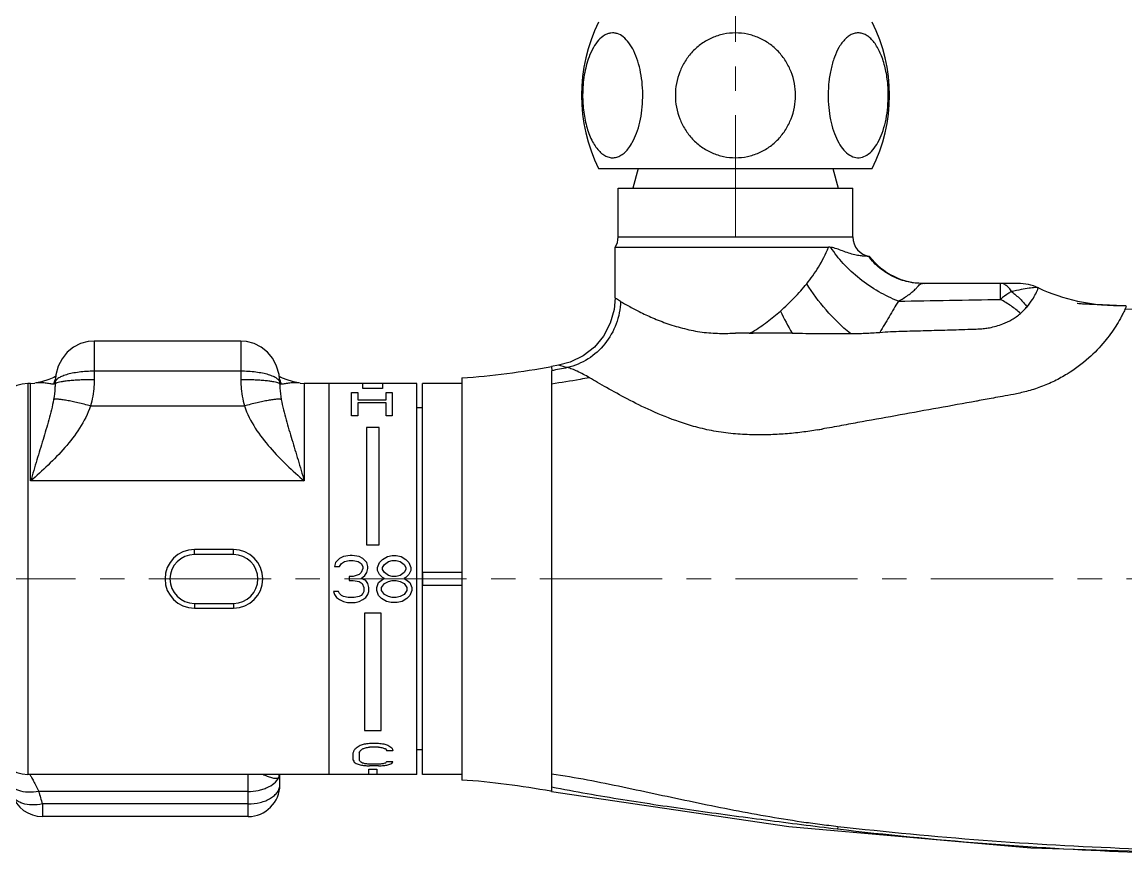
# Model space of a CAD drawing. Extents: x 0 to 1128, y 0 to 827.
# Drawn here: x 133 to 245.9, y 604.5 to 689.8 of the extents above; entities that cross this region are included whole.
import ezdxf

# ---------------------------------------------------------------- set-up
doc = ezdxf.new("R2010")
doc.units = 0
doc.header["$LTSCALE"] = 10
doc.header["$MEASUREMENT"] = 0
doc.linetypes.add('CENTER', pattern=[2, 1.25, -0.25, 0.25, -0.25])
doc.layers.add('DEF_LAYER_ASSEM_MEMBER', color=7, linetype='CONTINUOUS')
doc.layers.add('MEMBER', color=7, linetype='CONTINUOUS')

msp = doc.modelspace()

# ---------------------------------------------------------------- linework, layer by layer
at = {"layer": 'DEF_LAYER_ASSEM_MEMBER', "color": 1, "linetype": 'CENTER', "lineweight": 5}
for p, q in [((205.9494201025368, 667.7546561873116), (205.9494201025368, 698.6942828147116)), ((338.4494201025368, 632.7942828147117), (124.2123664101368, 632.7942828147117))]:
    msp.add_line(p, q, dxfattribs=at)
at = {"layer": 'DEF_LAYER_ASSEM_MEMBER', "color": 7, "linetype": 'Continuous'}
for p, q in [((195.9853184874369, 674.7942828147117), (195.4494201025368, 672.7942828147117)), ((215.9135217177368, 674.7942828147117), (216.4494201025368, 672.7942828147117)), ((155.3494084411368, 657.1390373944116), (140.3494317656368, 657.1390373944116)), ((133.8494201025369, 652.7942828147117), (133.5603861060367, 652.7942828147117)), ((133.8494201025369, 652.7942828147117), (134.2847562073371, 652.8324780955116)), ((134.2883267519369, 652.8330979080116), (134.2813584518367, 652.8318793565116)), ((136.3494201026369, 652.8510053493117), (136.3494201025369, 652.7167876738116)), ((159.3494201025369, 652.8510105049116), (159.3494201025369, 652.7167880602116)), ((161.4174762781367, 652.8318803207117), (161.4105196237369, 652.8330968370116)), ((161.4140847430367, 652.8324779637117), (161.8494201025369, 652.7942828147117)), ((173.3494201025369, 652.7942828147117), (161.8494201025369, 652.7942828147117)), ((164.3494201025369, 652.7942828147117), (164.3494201025369, 612.7942828147117)), ((173.3494201025369, 612.7942828147117), (173.3494201025369, 652.7942828147117)), ((173.9494201025368, 612.7942828147117), (173.9494201025368, 652.7942828147117)), ((177.9494201025368, 652.7942828147117), (173.9494201025368, 652.7942828147117)), ((173.9494201025368, 650.2942828147117), (173.3494201025369, 650.2942828147117)), ((154.5994201025369, 635.7942828147117), (150.5994201025369, 635.7942828147117)), ((150.5994201025369, 629.7942828147117), (154.5994201025369, 629.7942828147117)), ((173.9494201025368, 615.2942828147117), (173.3494201025369, 615.2942828147117)), ((173.3494201025369, 612.7942828147117), (133.5603861060367, 612.7942828147117)), ((159.349418398037, 612.7433618963116), (159.3544818860369, 612.7942828147117)), ((159.3494201025369, 611.7277755268116), (159.3494234412369, 612.7433618880117)), ((177.9494201025368, 612.7942828147117), (173.9494201025368, 612.7942828147117)), ((156.0994201025369, 608.4777755268116), (135.059730823637, 608.4777755268116))]:
    msp.add_line(p, q, dxfattribs=at)
at = {"layer": 'DEF_LAYER_ASSEM_MEMBER', "color": 9, "linetype": 'Continuous'}
for p, q in [((140.3494321501366, 657.1390373933116), (140.3494201025369, 653.1869376500116)), ((155.349408056737, 657.1390373933116), (155.3494201025369, 653.1869376500116)), ((155.3494201025369, 654.0504182855117), (140.3494201025369, 654.0504182855117)), ((133.5603861060367, 652.7942828147117), (133.5603861060367, 612.7942828147117)), ((133.8494201025369, 642.8224435297116), (133.8494201025369, 652.7942828147117)), ((161.8494201025369, 652.7942828147117), (161.8494201025369, 642.8218851903116)), ((139.9751664593368, 650.4998562955117), (155.723673745837, 650.4998562955117)), ((161.850051156337, 642.8218851882117), (133.8494201025369, 642.8224435297116)), ((150.5994201025369, 635.2942828147117), (150.5994201026369, 635.7942828147117)), ((154.5994201025369, 635.2942828147117), (154.5994201025369, 635.7942828147117)), ((154.5994201025369, 635.2942828147117), (150.5994201025369, 635.2942828147117)), ((150.5994201025369, 630.2942828147117), (150.5994201025369, 629.7942828147117)), ((150.5994201025369, 630.2942828147117), (154.5994201025369, 630.2942828147117)), ((154.5994201025369, 630.2942828147117), (154.5994201025369, 629.7942828147117)), ((156.0994201025369, 608.4777755268116), (156.0994201025369, 612.7942828147117)), ((156.0994201025369, 611.0453447847116), (134.674206839637, 611.0452237151117)), ((135.0597618240367, 609.7673495666116), (135.0597296502369, 608.4777755268116)), ((156.0994201025369, 609.7673495666116), (135.0597618240367, 609.7673495666116))]:
    msp.add_line(p, q, dxfattribs=at)
at = {"layer": 'DEF_LAYER_ASSEM_MEMBER', "color": 7, "linetype": 'Continuous'}
for points in [[(140.3518042276369, 657.1389766392116), (139.7353863209369, 657.0890830470116), (138.9652638812368, 656.8797514279116), (138.2450035617367, 656.5099787583116), (137.6060956199367, 655.9906998984115), (137.0757849797369, 655.3379560129116), (136.6754086897367, 654.5676832343116), (136.4257691645366, 653.6970198348116), (136.3494178997366, 652.8455095067117)], [(159.3494222954369, 652.8455472875116), (159.271412876637, 653.7060537528116), (159.0195894183366, 654.5772794674116), (158.6167912140368, 655.3474732208116), (158.083920117137, 655.9995011865116), (157.4424525156369, 656.5173784937116), (156.7199676018367, 656.8849996316117), (155.9482772725369, 657.0915163612116), (155.3470329037368, 657.1389765472117)], [(136.409721316737, 653.5180456140116), (136.2394358732367, 653.4184736829117), (135.7080010972368, 653.1957069353116), (134.9745750332368, 652.9775911059116), (134.2826297340366, 652.8320599800116)], [(161.4162050133368, 652.8320609670116), (160.7253315153371, 652.9773273314116), (159.9925995204367, 653.1950808018116), (159.4612334193366, 653.4175599265117), (159.2884208489368, 653.5184421753116)]]:
    msp.add_lwpolyline(points, dxfattribs=at)
for centre, radius, start, end in [((133.5603861060367, 649.5442828147117), 3.25, 90, 170.0303429237007), ((150.5994201025369, 632.7942828147117), 3, 90, 270), ((154.5994201025369, 632.7942828147117), 3, 270, 90), ((133.5603861060367, 616.0442828147117), 3.25, 189.9696570762993, 270), ((156.0993853749369, 611.7278102544117), 3.2500392151, 270.0006122238124, 359.9993877762006), ((135.059759353037, 611.7277632067116), 3.2499876799, 197.3894794090028, 270.0000435623881)]:
    msp.add_arc(centre, radius, start, end, dxfattribs=at)
at = {"layer": 'DEF_LAYER_ASSEM_MEMBER', "color": 9, "linetype": 'Continuous'}
for centre, radius, start, end in [((139.0824645420366, 652.0424441355117), 2.9598202004, 165.7862009275016, 166.4128904139983), ((139.0795757967367, 652.0431811992116), 2.9568389112, 164.511482207302, 165.7863015808035), ((139.075342777337, 652.0443514939117), 2.9524470965, 163.3975970635039, 164.5114314890988), ((139.0594498308369, 652.0493022226116), 2.93580216, 156.9139638112015, 163.4015640695976), ((136.5341064861368, 652.6075298209116), 0.2274799624, 127.8624788540919, 128.4530393182913), ((156.6395684499366, 652.0493614650117), 2.9356159611, 16.63366556979774, 23.11041177360354), ((156.6235773075368, 652.0443709522116), 2.9523664953, 15.48877712560115, 16.63762833810054), ((156.619280522737, 652.0431825544116), 2.956824594, 14.21376404389732, 15.48873418040042), ((156.6163915636366, 652.0424454315116), 2.959806105, 13.58716004729844, 14.213864726101), ((150.5994201025369, 632.7942828147117), 2.4999999756, 90, 270), ((154.5994201025369, 632.7942828147117), 2.4999999756, 270, 90), ((161.334383422537, 612.3313704906117), 2.1101355739, 167.1722537961014, 176.020874640699), ((196.5206247049368, 629.0081719542117), 64.4022275408, 196.195645355804, 197.3831530854009)]:
    msp.add_arc(centre, radius, start, end, dxfattribs=at)
for points, start_tangent, end_tangent in [([(140.3494201025369, 654.0504182855117), (139.562418464237, 654.0265998197116), (138.8072140615368, 653.9553658275116), (138.1134512319368, 653.8447391286116), (137.5082258107368, 653.6949834474116), (137.0140445554366, 653.5129758888116), (136.6485790162369, 653.3065211810116), (136.5182978973367, 653.1954150416117), (136.4245656299368, 653.0822714927116), (136.3682099174371, 652.9688481752116), (136.3494211394368, 652.8501508079116)], (-0.9999998330439318, -0.0005778512858269978), (5.502880609187684e-05, -0.9999999984859153)), ([(159.3494181087367, 652.8510615361116), (159.330370263337, 652.9696335279116), (159.273789662037, 653.0829951931116), (159.1798703597369, 653.1960920017116), (159.0494421660369, 653.3071240758117), (158.683801207837, 653.5134233843116), (158.189596757637, 653.6952908391116), (157.584488137637, 653.8449206680116), (156.8909555375367, 653.9554452840116), (156.1360645326367, 654.0266193599116), (155.3494201025369, 654.0504182855117)], (-0.002183476564807867, 0.9999976162122044), (-0.9999998325612456, 0.0005786859951623959)), ([(136.2054763936367, 652.7377758645116), (136.0254845902368, 652.7370723317116), (135.811306037137, 652.7645295631116), (135.5768197168368, 652.8026799503116), (135.3298891235368, 652.8394640553116), (134.8158358569367, 652.8767468806116), (134.289008204737, 652.8332077634116)], (-0.9896288145865072, -0.143648213842375), (-0.9851777116508286, -0.1715368079055828)), ([(136.2861202529371, 652.7524229623116), (136.2687170902368, 652.7485689940116), (136.2054763936367, 652.7377758645116)], (-0.9725774435494344, -0.2325792688500996), (-0.9895914513356447, -0.1439053836498562)), ([(136.3494201025369, 652.7167875047116), (136.339391555437, 652.3257952249116), (136.2054763936367, 651.1639940808117)], (3.742115873112319e-08, -0.9999999999999993), (-0.1724094065935104, -0.9850253786162435)), ([(136.333782918337, 652.7686523839117), (136.3246905398369, 652.7643157422116), (136.2861202529371, 652.7524229623116)], (-0.877045142235877, -0.4804079708752242), (-0.9725774435727917, -0.232579268752426)), ([(136.361751865637, 652.7536068008117), (136.3563618062367, 652.7444080189116), (136.3494201025369, 652.7167880602116)], (-0.5564187447881989, -0.8309020281888385), (0, -1)), ([(136.392642842337, 652.7856735010116), (136.3831698761369, 652.7776791201117), (136.361751865637, 652.7536068008117)], (-0.7830978456161739, -0.6218985159905973), (-0.5564187444866849, -0.8309020283907491)), ([(136.4497084695367, 652.8214061861116), (136.4338754677369, 652.8128826296116), (136.3944864911368, 652.7871221099116)], (-0.8889348074955408, -0.4580337411401763), (-0.7894663343194408, -0.6137938635863225)), ([(140.3494201025369, 653.1869376500116), (139.028233316737, 653.1605515003116), (138.4145740388367, 653.1282724555116), (137.8554609230368, 653.0843658074116), (137.366858396837, 653.0300699326116), (136.9625475062367, 652.9669185448116), (136.6539162035369, 652.8967110198116), (136.4497084695367, 652.8214061861116)], (-1, 1.42429064785437e-09), (-0.8889348076991005, -0.4580337407451152)), ([(140.3494201025369, 653.1869376500116), (140.3251672065367, 652.5072980602116), (139.9751664593368, 650.4998562955117)], (-5.625879807021844e-08, -0.9999999999999986), (-0.2684107922233106, -0.9633045451040159)), ([(159.2491316245369, 652.8214059910116), (159.0449238337369, 652.8967107396116), (158.7362924982367, 652.9669182546116), (158.3319815983368, 653.0300696844116), (157.8433790844369, 653.0843656317116), (157.284266000137, 653.1282723605117), (156.6706067687369, 653.1605514744116), (155.3494201025369, 653.1869376500116)], (-0.888935211718636, 0.4580329566382142), (-0.999999999999999, -4.656921887634476e-08)), ([(155.3494201025369, 653.1869376500116), (155.3736717017368, 652.5072984748116), (155.723673745837, 650.4998562955117)], (8.618081997682264e-06, -0.9999999999628645), (0.268414667684177, -0.9633034652548453)), ([(159.3049216832369, 652.7866789152116), (159.2930571401371, 652.7954055862116), (159.2491316245369, 652.8214059910116)], (-0.7875448803697418, 0.6162573012982558), (-0.8889352116153586, 0.4580329568386515)), ([(159.3370885122367, 652.7536064349116), (159.3309112393367, 652.7618955332116), (159.3049216832369, 652.7866789152116)], (-0.5564170677702919, 0.8309031512119271), (-0.7875448803688453, 0.6162573012994015)), ([(159.3494201025369, 652.7167880602116), (159.3486476825369, 652.7259943752116), (159.3370885122367, 652.7536064349116)], (0, 1), (-0.5564170679202202, 0.830903151111527)), ([(159.349420102737, 652.7167886888116), (159.3594473678368, 652.3257982592116), (159.4933638115367, 651.1639940808117)], (4.796055811508169e-06, -0.999999999988499), (0.1724053622616268, -0.9850260864887981)), ([(159.4933638115367, 652.7377758645116), (159.414528678737, 652.7519939728116), (159.365057698737, 652.7686521853117)], (-0.989591504205894, 0.1439050200775357), (-0.8770519507306377, 0.4803955409031014)), ([(161.4098381974368, 652.8332066924116), (160.8830089873368, 652.8767469244116), (160.3689540816367, 652.8394644134116), (160.1220225570369, 652.8026804238116), (159.8875355151367, 652.7645296981116), (159.6733562908366, 652.7370721978116), (159.4933638115367, 652.7377758645116)], (-0.9851773345713649, 0.1715389735507976), (-0.9896301619482751, 0.1436389312207207)), ([(136.2054763936367, 651.1639940808117), (135.983341576537, 650.1115226357116), (135.716065855137, 649.0868526726116), (135.119400533637, 647.0519864319116), (134.4894196878367, 644.9742653399117), (133.8494201025369, 642.8224435297116)], (-0.1723694391948132, -0.9850323732911858), (-0.2804606425622173, -0.9598655259845454)), ([(139.9751664593368, 650.4998562955117), (138.8624901207368, 648.2249401235116), (137.3515495250367, 646.2326630807116), (135.642040140237, 644.4556725534117), (133.8494201025369, 642.8224435297116)], (-0.3169500992651687, -0.948442214674041), (-0.7522890433342746, -0.6588332074806204)), ([(139.975166459637, 650.4998573450116), (138.689585070837, 650.8262012260117), (138.0933832577371, 650.9571207689116), (137.551293657637, 651.0613426933116), (137.0791038974367, 651.1358143887117), (136.690426982937, 651.1784087789116), (136.3963346305368, 651.1878809247116), (136.2875606240368, 651.1800702991117), (136.2054773327368, 651.1639937983116)], (-0.9642589747283556, 0.2649615626007297), (-0.9591978861083276, -0.2827355925335823)), ([(159.493361974437, 651.1639935281116), (159.411278825537, 651.1800697981116), (159.3025050065366, 651.1878802483117), (159.0084131250369, 651.1784079193116), (158.6197367176369, 651.1358135525116), (158.1475473768369, 651.0613420526116), (157.6054579925367, 650.9571204521117), (157.0092561163369, 650.8262013183116), (155.7236737451367, 650.4998583833117)], (-0.9591987374238942, 0.2827327043771334), (-0.9642592365325315, -0.2649606098304042)), ([(155.723673745837, 650.4998562955117), (156.8364551256368, 648.2247477428116), (158.3475741523366, 646.2323335926117), (160.0572673852371, 644.4552277268116), (161.850051156337, 642.8218851882117)], (0.3169929314526422, -0.9484278999528961), (0.7522949336248227, -0.6588264815886075)), ([(159.4933638115367, 651.1639940808117), (159.7154939073366, 650.1115273661117), (159.9827673328368, 649.0868562162117), (160.5794319418369, 647.0519875790117), (161.2094146144368, 644.9742643303116), (161.8494201025369, 642.8224435297116)], (0.1723829455321607, -0.9850300097406456), (0.2804575648772448, -0.959866425240057)), ([(134.674171217237, 611.0453447847116), (133.5871900782367, 610.9636702435116), (132.6325037273368, 611.1301928318117), (132.241934514037, 611.3013520201116), (131.9258324489369, 611.5246379384116), (131.6938982047368, 611.7932865759116), (131.5532145670368, 612.0993470949116)], (-0.9833576545165874, -0.1816802776958355), (-0.2789726189761388, 0.9602990564723023)), ([(133.7689286940367, 612.7983813215117), (133.9391092047367, 612.5035417672117), (134.1511197309369, 612.1036962546117), (134.6742266313368, 611.0452237138117)], (0.525837258305351, -0.8505851972482895), (0.4321104454637058, -0.9018206933316388)), ([(156.0994201025369, 611.0453447847116), (157.1357739563368, 611.1476881614117), (157.619728301237, 611.2730764768116), (158.0638359511368, 611.4439896180116), (159.2293394425369, 612.4777983558116)], (1, 0), (0.4205998246912289, 0.9072462661646549)), ([(157.5928002282367, 612.7996639231117), (158.038841658637, 612.6171619795116), (158.4904806560367, 612.4594978777117), (158.708449545737, 612.4101311849116), (158.9114789922369, 612.3919158232117), (159.2293394425369, 612.4777983558116)], (0.927815481235523, -0.3730394520418647), (0.7980342747132315, 0.6026120612657258)), ([(159.2293394425369, 612.4777983558116), (159.3186911149369, 612.5949302437117), (159.349420099637, 612.7397191112117)], (0.74991027022787, 0.6615395578548292), (0.0001042872553744973, 0.9999999945620843)), ([(156.0994201025369, 609.7673495666116), (157.3428155078368, 609.9164968003116), (157.9045841458369, 610.0975639463117), (158.3970547950366, 610.3412665789117), (158.8013135356368, 610.6382768293116), (159.1017926069367, 610.9772138775116), (159.286893764237, 611.3450694049117), (159.3494201025369, 611.7277755268116)], (1, 0), (0, 1)), ([(135.0597618239367, 609.7673495670116), (133.986597252137, 609.6706723535117), (133.0415643568367, 609.8196052761116), (132.653304539137, 609.9817504419117), (132.3373934494371, 610.1964563291117), (132.1033658069368, 610.4572918896116), (131.958310589037, 610.7564535067116)], (-0.9807423917585122, -0.1953058140655142), (-0.2989607867773433, 0.9542653970303399))]:
    msp.add_spline(points, degree=3, dxfattribs=dict(at, start_tangent=start_tangent, end_tangent=end_tangent))
at = {"layer": 'MEMBER', "color": 7, "linetype": 'Continuous'}
for p, q in [((191.9500491540371, 674.7942828147117), (219.9487910511366, 674.7942828147117)), ((193.9494201025368, 667.7942828147117), (193.9494201025368, 672.7942828147117)), ((193.9494201025368, 672.7942828147117), (217.9494201025368, 672.7942828147117)), ((217.9494201025368, 667.7942828147117), (217.9494201025368, 672.7942828147117)), ((193.6494201025366, 661.5583789719117), (193.6494201025366, 666.7407174395116)), ((193.6494201025366, 666.7407174395116), (215.463982942937, 666.7407169911116)), ((219.672879145437, 665.8134938055116), (219.5581516277366, 665.8135050678117)), ((234.8409435665367, 663.0442849749116), (225.0881847152368, 663.0442859903117)), ((236.954566135737, 662.5757078946116), (236.926426038237, 662.5885956331116)), ((240.9233135318368, 660.9757589418116), (240.899728496337, 660.9778702587116)), ((241.077416470037, 660.9631893912116), (240.9233135318368, 660.9757589418116)), ((243.2330570909367, 660.8467938479116), (242.9387853925368, 660.8582382241117)), ((243.510933837937, 660.8366732594117), (243.2330570909367, 660.8467938479116)), ((244.9196104874368, 660.7890175595116), (243.510933837937, 660.8366732594117)), ((245.6563592661369, 660.7618492961116), (244.9196104874368, 660.7890175595116)), ((245.6932892238369, 660.7605134251116), (245.6563592661369, 660.7618492961116)), ((245.714682433837, 660.7598991207117), (245.6932892238369, 660.7605134251116)), ((245.7364099894367, 660.7594347802116), (245.714682433837, 660.7598991207117)), ((245.758168734737, 660.7591496578116), (245.7364099894367, 660.7594347802116)), ((245.873056780737, 660.7617169491116), (245.865908429837, 660.7612759742116)), ((245.8902045364371, 660.7755107070116), (245.8670800040368, 660.7748057680117)), ((245.8901754952367, 660.7630532949116), (245.873056780737, 660.7617169491116)), ((187.862275496137, 654.6642768146116), (187.1499601835367, 654.5383377072117)), ((177.9494201025368, 653.3839631617117), (177.9494201025368, 612.2046025017116)), ((187.1501870509369, 611.0501876107116), (187.0813170494371, 611.0624059113117)), ((187.1499601835367, 611.0502279223117), (211.425674347237, 607.4615598008116)), ((211.425674347237, 607.4615598008116), (236.150219104637, 605.2739801828117)), ((236.150219104637, 605.2739801828117), (260.8833932389371, 604.5442879631116))]:
    msp.add_line(p, q, dxfattribs=at)
at = {"layer": 'MEMBER', "color": 9, "linetype": 'Continuous'}
for p, q in [((193.9494201025368, 667.7942828147117), (217.9494201025368, 667.7942828147117)), ((236.9269339538369, 662.5881109932117), (236.9264529875368, 662.5885821067117)), ((207.3596986096368, 657.9399569094116), (205.9494059646368, 657.9367516456116)), ((207.7444431266367, 657.9418976956116), (207.7008247879367, 658.1003366551116)), ((187.1499699519368, 654.1047884720116), (187.1499521911369, 612.8416661717116)), ((187.1499601834371, 654.5383377072117), (187.149972626637, 654.1047717883116)), ((230.6714052815369, 651.0055025062117), (230.5973032130369, 650.9920428069116)), ((214.923800506037, 648.1536471446117), (214.8234459705368, 648.1360316905117)), ((215.0601471063369, 648.1777510144117), (214.923800506037, 648.1536471446117)), ((187.149940944737, 612.8414550744117), (187.1499643894367, 611.4838296918116)), ((187.1499699372366, 611.4837853427116), (187.1499601835367, 611.0502279223117)), ((216.4362660478369, 607.4682089166116), (216.4010676436369, 607.1755541147116))]:
    msp.add_line(p, q, dxfattribs=at)
at = {"layer": 'MEMBER', "color": 40, "linetype": 'Continuous'}
for p, q in [((167.8494201025369, 652.2814580846116), (167.8494201025369, 652.7942828147117)), ((169.8494201025369, 652.7942828147117), (169.8494201025369, 652.2814581082116)), ((166.6827535352368, 649.4975759032117), (166.6827535352368, 651.8730667932116)), ((166.6827535352368, 651.8730668431116), (167.3077535352368, 651.8730668431116)), ((167.3077535352368, 651.8730668431116), (167.3077535352368, 651.1152850118116)), ((169.8494201025369, 652.2814580846116), (167.8494201025369, 652.2814580846116)), ((170.2244201025369, 651.1152849942116), (170.2244201025369, 651.8730668299116)), ((170.2244201025369, 651.8730668431116), (170.8494201025369, 651.8730668431116)), ((170.8494201025369, 651.8730668431116), (170.8494201025369, 649.4975759946117)), ((167.3077535352368, 651.1152849942116), (170.2244201025369, 651.1152849942116)), ((167.3077535352368, 650.8223656402116), (167.3077535352368, 649.4975758678116)), ((170.2244201025369, 650.8223656402116), (167.3077535352368, 650.8223656402116)), ((170.2244201025369, 649.4975759032117), (170.2244201025369, 650.8223656681116)), ((167.3077535352368, 649.4975759032117), (166.6827535352368, 649.4975759032117)), ((170.8494201025369, 649.4975759032117), (170.2244201025369, 649.4975759032117)), ((168.1994201025368, 648.2942828147117), (168.1994201025368, 636.2942823583116)), ((169.499420102537, 648.2942828147117), (168.1994201025368, 648.2942828147117)), ((169.499420102537, 636.2942828147117), (169.499420102537, 648.2942831077116)), ((168.1994201025368, 636.2942828147117), (169.499420102537, 636.2942828147117)), ((165.4494201025368, 634.8878998725116), (165.0494201085367, 634.4793892829116)), ((165.8494200787368, 635.0921551673116), (165.4494201025368, 634.8878998725116)), ((165.6494201264368, 634.3772616355117), (165.949420126437, 634.5815169303116)), ((166.5494200549369, 635.1942828147116), (165.8494200787368, 635.0921551673116)), ((165.949420126437, 634.5815169303116), (166.4494201502371, 634.6836445777117)), ((166.4494201502371, 634.6836445777117), (166.8494200549367, 634.6836445777117)), ((166.7494201502368, 635.1942828147116), (166.5494200549369, 635.1942828147116)), ((167.4494201979369, 635.0921551673116), (166.7494201502368, 635.1942828147116)), ((166.8494200549367, 634.6836445777117), (167.3494200072369, 634.5815169303116)), ((167.3494200072369, 634.5815169303116), (167.649420007237, 634.3772616355117)), ((167.8494201025369, 634.8878998725116), (167.4494201979369, 635.0921551673116)), ((168.2494200072369, 634.4793892829116), (167.8494201025369, 634.8878998725116)), ((169.5494201979368, 634.4793892829116), (169.8494199118368, 634.7857722251116)), ((169.8494199118368, 634.7857722251116), (170.3494202933371, 635.0921551673116)), ((170.0494202933369, 634.2751339881116), (170.4494199118367, 634.5815169303116)), ((170.3494202933371, 635.0921551673116), (170.8494201025369, 635.1942828147116)), ((170.4494199118367, 634.5815169303116), (170.8494201025369, 634.6836445777117)), ((170.8494201025369, 635.1942828147116), (171.2494202933367, 635.1942828147116)), ((170.8494201025369, 634.6836445777117), (171.2494202933367, 634.6836445777117)), ((171.2494202933367, 635.1942828147116), (171.749420102537, 635.0921551673116)), ((171.2494202933367, 634.6836445777117), (171.649419911837, 634.5815169303116)), ((171.649419911837, 634.5815169303116), (172.0494201025367, 634.2751339881116)), ((171.749420102537, 635.0921551673116), (172.2494199118369, 634.7857722251116)), ((172.2494199118369, 634.7857722251116), (172.549419911837, 634.4793892829116)), ((165.0494201085367, 634.4793892829116), (164.9494201055368, 634.0708786933117)), ((164.9494201055368, 634.0708786933117), (165.4494201025368, 634.0708786933117)), ((165.4494201025368, 634.0708786933117), (165.6494201264368, 634.3772616355117)), ((167.649420007237, 633.4581125228117), (167.4494201979369, 633.2538572280116)), ((167.649420007237, 634.3772616355117), (167.8494201025369, 634.0708786933117)), ((167.8494201025369, 633.8666231124116), (167.649420007237, 633.4581125228117)), ((167.8494201025369, 634.0708786933117), (167.8494201025369, 633.8666231131116)), ((168.0494201979368, 633.1517295806117), (168.2494200072369, 633.4581125228117)), ((168.349420197937, 634.0708786933117), (168.2494200072369, 634.4793892829116)), ((168.2494200072369, 633.4581125228117), (168.349420197937, 633.8666231124116)), ((168.349420197937, 633.8666231124116), (168.349420197937, 634.0708786926116)), ((169.3494201025369, 633.9687507598117), (169.5494201979368, 634.4793892829116)), ((169.3494201025369, 633.6623678176117), (169.3494201025369, 633.9687507602116)), ((169.5494201979368, 633.2538572280116), (169.3494201025369, 633.6623678176117)), ((169.8494199118368, 633.9687507598117), (170.0494202933369, 634.2751339881116)), ((169.8494199118368, 633.7644954650116), (169.8494199118368, 633.9687507553116)), ((170.0494202933369, 633.4581125228117), (169.8494199118368, 633.7644954650116)), ((170.4494199118367, 633.1517295806117), (170.0494202933369, 633.4581125228117)), ((172.0494201025367, 633.4581125228117), (171.649419911837, 633.1517295806117)), ((172.0494201025367, 634.2751339881116), (172.2494199118369, 633.9687507598117)), ((172.2494199118369, 633.7644954650116), (172.0494201025367, 633.4581125228117)), ((172.2494199118369, 633.9687507598117), (172.2494199118369, 633.7644954695116)), ((172.549419911837, 634.4793892829116), (172.7494202933367, 633.9687507598117)), ((172.7494202933367, 633.6623678176117), (172.549419911837, 633.2538572280116)), ((172.7494202933367, 633.9687507598117), (172.7494202933367, 633.6623678173116)), ((173.9494201025368, 633.4442828147116), (173.9494201025368, 632.1442827946116)), ((177.9494201025368, 633.4442828147116), (173.9494201025368, 633.4442828147116)), ((166.4494201502371, 633.0496019332116), (166.4494201502371, 632.6410913418116)), ((166.8494200549367, 633.0496019332116), (166.4494201502371, 633.0496019332116)), ((166.4494201502371, 632.6410913436116), (166.8494200549367, 632.6410913436116)), ((167.4494201979369, 633.2538572280116), (166.8494200549367, 633.0496019332116)), ((166.8494200549367, 632.6410913436116), (167.4494201979369, 632.5389636962117)), ((167.4494201979369, 632.5389636962117), (167.7494201979366, 632.3347084014116)), ((167.649420007237, 632.8453466384116), (168.0494201979368, 633.1517295806117)), ((168.1494201025366, 632.6410913436116), (167.649420007237, 632.8453466384116)), ((167.7494201979366, 632.3347084014116), (167.9494200072368, 631.9261976688116)), ((168.349420197937, 632.3347084014116), (168.1494201025366, 632.6410913436116)), ((168.4494201025368, 631.9261976688116), (168.349420197937, 632.3347084014116)), ((169.2494201979366, 631.9261976688116), (169.4494200072368, 632.4368360488116)), ((169.4494200072368, 632.4368360488116), (169.8494199118368, 632.7432189910116)), ((169.8494199118368, 632.9474742858116), (169.5494201979368, 633.2538572280116)), ((169.7494202933367, 631.9261976688116), (170.0494202933369, 632.3347084014116)), ((170.0494202933369, 632.8453466384116), (169.8494199118368, 632.9474742858116)), ((169.8494199118368, 632.7432189910116), (170.0494202933369, 632.8453466384116)), ((170.0494202933369, 632.3347084014116), (170.4494199118367, 632.5389636962117)), ((170.8494201025369, 633.0496019332116), (170.4494199118367, 633.1517295806117)), ((170.4494199118367, 632.5389636962117), (170.8494201025369, 632.6410913436116)), ((171.2494202933367, 633.0496019332116), (170.8494201025369, 633.0496019332116)), ((170.8494201025369, 632.6410913436116), (171.2494202933367, 632.6410913436116)), ((171.649419911837, 633.1517295806117), (171.2494202933367, 633.0496019332116)), ((171.2494202933367, 632.6410913436116), (171.649419911837, 632.5389636962117)), ((171.649419911837, 632.5389636962117), (172.0494201025367, 632.3347084014116)), ((172.2494199118369, 632.9474742858116), (172.0494201025367, 632.8453466384116)), ((172.0494201025367, 632.8453466384116), (172.2494199118369, 632.7432189910116)), ((172.0494201025367, 632.3347084014116), (172.3494201025369, 631.9261976688116)), ((172.549419911837, 633.2538572280116), (172.2494199118369, 632.9474742858116)), ((172.2494199118369, 632.7432189910116), (172.6494201025366, 632.4368360488116)), ((172.6494201025366, 632.4368360488116), (172.8494199118368, 631.9261976688116)), ((164.8494201025369, 631.5176870792117), (164.9494201055368, 631.2113040655116)), ((165.3494200906366, 631.5176870792117), (164.8494201025369, 631.5176870792117)), ((164.9494201055368, 631.2113040655116), (165.1494201025366, 630.9049211233116)), ((165.4494201025368, 631.3134317844116), (165.3494200906366, 631.5176870792117)), ((165.6494201264368, 631.1091764181116), (165.4494201025368, 631.3134317844116)), ((167.8494201025369, 631.3134317844116), (167.649420007237, 631.1091764181116)), ((167.9494200072368, 631.5176870792117), (167.8494201025369, 631.3134317844116)), ((167.9494200072368, 631.9261976688116), (167.9494200072368, 631.5176870823117)), ((168.1494201025366, 630.9049211233116), (168.349420197937, 631.2113040655116)), ((168.349420197937, 631.2113040655116), (168.4494201025368, 631.5176870792117)), ((168.4494201025368, 631.5176870792117), (168.4494201025368, 631.9261976656117)), ((169.2494201979366, 631.6198147266117), (169.2494201979366, 631.9261976690117)), ((169.4494200072368, 631.1091764181116), (169.2494201979366, 631.6198147266117)), ((169.7494202933367, 631.6198147266117), (169.7494202933367, 631.9261976690117)), ((170.0494202933369, 631.2113040655116), (169.7494202933367, 631.6198147266117)), ((170.4494199118367, 631.0070487707117), (170.0494202933369, 631.2113040655116)), ((172.0494201025367, 631.2113040655116), (171.649419911837, 631.0070487707117)), ((172.3494201025369, 631.6198147266117), (172.0494201025367, 631.2113040655116)), ((172.3494201025369, 631.9261976688116), (172.3494201025369, 631.6198147264116)), ((172.8494199118368, 631.6198147266117), (172.6494201025366, 631.1091764181116)), ((172.8494199118368, 631.9261976688116), (172.8494199118368, 631.6198147264116)), ((173.9494201025368, 632.1442828147116), (177.9494201025368, 632.1442828147116)), ((165.1494201025366, 630.9049211233116), (165.4494201025368, 630.7006657927117)), ((165.4494201025368, 630.7006657927117), (165.8494200787368, 630.4964104711116)), ((165.8494200787368, 631.0070487707117), (165.6494201264368, 631.1091764181116)), ((166.3494201025369, 630.9049211233116), (165.8494200787368, 631.0070487707117)), ((165.8494200787368, 630.4964104711116), (166.2494200549368, 630.3942828147116)), ((166.2494200549368, 630.3942828147116), (167.049420150237, 630.3942828147116)), ((166.9494201025368, 630.9049211233116), (166.3494201025369, 630.9049211233116)), ((167.4494201979369, 631.0070487707117), (166.9494201025368, 630.9049211233116)), ((167.049420150237, 630.3942828147116), (167.4494201979369, 630.4964104711116)), ((167.649420007237, 631.1091764181116), (167.4494201979369, 631.0070487707117)), ((167.4494201979369, 630.4964104711116), (167.8494201025369, 630.7006657927117)), ((167.8494201025369, 630.7006657927117), (168.1494201025366, 630.9049211233116)), ((169.7494202933367, 630.8027934401116), (169.4494200072368, 631.1091764181116)), ((170.249420102537, 630.4964104711116), (169.7494202933367, 630.8027934401116)), ((170.7494199118369, 630.3942828147116), (170.249420102537, 630.4964104711116)), ((170.8494201025369, 630.9049211233116), (170.4494199118367, 631.0070487707117)), ((171.3494199118368, 630.3942828147116), (170.7494199118369, 630.3942828147116)), ((171.2494202933367, 630.9049211233116), (170.8494201025369, 630.9049211233116)), ((171.649419911837, 631.0070487707117), (171.2494202933367, 630.9049211233116)), ((171.8494202933371, 630.4964104711116), (171.3494199118368, 630.3942828147116)), ((172.3494201025369, 630.8027934401116), (171.8494202933371, 630.4964104711116)), ((172.6494201025366, 631.1091764181116), (172.3494201025369, 630.8027934401116)), ((167.999420102537, 629.2942828147117), (167.999420102537, 617.2942825218116)), ((169.6994201025368, 629.2942828147117), (167.999420102537, 629.2942828147117)), ((169.6994201025368, 617.2942828147117), (169.6994201025368, 629.2942832711116)), ((167.999420102537, 617.2942828147117), (169.6994201025368, 617.2942828147117)), ((168.5160868189369, 615.9706157056116), (169.4535866699366, 615.9706157056116)), ((169.4535866699366, 615.5770027226116), (168.5160868189369, 615.5770027226116)), ((166.8494201025369, 614.2607243243116), (166.8494201025369, 614.9910371262116)), ((167.4744201025369, 614.9910371352116), (167.4744201025369, 614.2607243317117)), ((170.9119201025369, 615.2153509871116), (170.2869201025369, 615.2153509871116)), ((168.4494201025368, 612.7942828147117), (168.4494201025368, 613.3071075213117)), ((168.4494201025368, 613.3071075448116), (169.249420102537, 613.3071075448116)), ((168.5160868189369, 613.8640174296116), (169.4535866699366, 613.8640174296116)), ((169.4535866699366, 613.6583016536116), (168.5160868189369, 613.6583016536116)), ((169.249420102537, 613.3071075448116), (169.249420102537, 612.7942828147117)), ((170.2869201025369, 614.0937676420116), (170.9119201025369, 614.0937676420116))]:
    msp.add_line(p, q, dxfattribs=at)
at = {"layer": 'MEMBER', "color": 7, "linetype": 'Continuous'}
for points in [[(193.6494233993367, 661.5584046529116), (193.5481403015369, 660.3719480302116), (193.1494821286369, 658.9605599933117), (192.4622067451369, 657.6583109020116), (191.5163563439369, 656.5272882020116), (190.3560530730369, 655.6203550387116), (189.0370149488367, 654.9781775443116), (187.8621056423367, 654.6642444501116)], [(242.9387853925368, 660.8582382241117), (242.6278176592368, 660.8713943561116), (242.4691700892367, 660.8786143750116), (242.3110672577368, 660.8862004380117), (242.1554997491371, 660.8940824453116), (242.0044405102367, 660.9021672701116), (241.8589536860368, 660.9103876231117), (241.7186321136369, 660.9187487054116), (241.5829260386367, 660.9272658190116), (241.4512778533367, 660.9359584261116), (241.3231346486368, 660.9448503933116), (241.1978613610368, 660.9539787584116), (241.077416470037, 660.9631893912116)], [(245.7801755337368, 660.7590631361116), (245.769130835437, 660.7590800423117), (245.758168734737, 660.7591496578116)], [(245.865908429837, 660.7612759742116), (245.8580098759367, 660.7608486896116), (245.8495717144369, 660.7604542128116), (245.8407088206368, 660.7601024164117), (245.8314793305367, 660.7597984656117), (245.8219011443366, 660.7595448836116), (245.8119850215367, 660.7593434528117), (245.8017323317367, 660.7591954138117), (245.7911344350368, 660.7591016925116), (245.7801755337368, 660.7590631361116)]]:
    msp.add_lwpolyline(points, dxfattribs=at)
for centre, radius, start, end in [((207.1458486740366, 682.2942828147117), 16.9464285714, 153.7319553872032, 206.2680446127967), ((204.752991531137, 682.2942828147117), 16.9464285714, 333.7319553872032, 26.26804461279675), ((191.9494201025368, 667.7942828147117), 2, 328.211669383094, 0), ((219.9494201025368, 667.7942828147117), 2, 180, 262.0522213624066), ((215.464469268637, 664.6265780115116), 2.1141391618, 83.23089380909362, 90.01340555589799), ((225.2494169363367, 670.0444900483117), 6.9999359207, 217.1880928327991, 270.0081469532083), ((234.8409422162367, 658.0442852447117), 5, 65.34839780508813, 90), ((245.2879040355369, 680.8247385104116), 20.0616958149, 245.4564032935943, 257.5138501912995), ((245.2703786325369, 680.7859047094116), 20.0199933409, 257.5387915787034, 271.7079693068958)]:
    msp.add_arc(centre, radius, start, end, dxfattribs=at)
at = {"layer": 'MEMBER', "color": 9, "linetype": 'Continuous'}
for centre, radius, start, end in [((187.682785551337, 2909.950485473712), 2248.9956286044, 270.8898932369059, 271.1565263590888), ((260.9492243746367, 266.5620402973116), 394.0877746848, 84.26915302971109, 92.2050691610951), ((244.3114472967368, 676.6788152869116), 37.5667674662, 205.9960519288033, 209.9161526413939), ((206.9939333484367, 759.5799229324117), 101.64093346, 270.206144193305, 270.4230719851028), ((209.8646029089368, 317.4689795184116), 340.4791012542, 89.68266992238942, 90.35679168361195), ((210.386390884637, 540.4987383895116), 115.9581061973, 100.7446371084045, 101.55957447271), ((202.4881918317369, 718.5987209597116), 71.534251053, 279.548810492704, 279.9296250554012)]:
    msp.add_arc(centre, radius, start, end, dxfattribs=at)
at = {"layer": 'MEMBER', "color": 40, "linetype": 'Continuous'}
for centre, major_axis, ratio, start_param, end_param in [((162.2316600279369, 632.7942828147117), (0, 20), 0.4895832986999999, 3.644801806, 3.6692560885), ((157.3013995307369, 632.7942828147117), (-1e-10, 20), 0.9791666393, -2.6139292187, -2.5891212611), ((147.0242095414369, 632.7942828147117), (39.1666708615, 0), 0.5106382432, -1.0183249343, -1.0057785249), ((161.3521269245371, 632.7942828147117), (0, 20), 0.6527779334, -2.6444452382, -2.6261987091), ((153.3086422478368, 632.7942828147117), (29.3749932153, 0), 0.6808512211, -1.0554023823, -1.0431328919), ((115.5676451175368, 632.7942828147117), (97.9166744362, 0), 0.2042553029, -1.0057785249, -0.9994678716), ((128.6573273096369, 632.7942828147117), (78.3333520095, 0), 0.2553190881, -1.0431328919, -1.0369652464), ((222.4020359456367, 632.7942828147117), (97.9166884433, 0), 0.2042552737, -2.142124782, -2.1358141287), ((209.312360433737, 632.7942828147117), (78.3333800236, 0), 0.2553189968, -2.1046274072, -2.0984597617), ((184.6610313900369, 632.7942828147117), (29.3749932153, 0), 0.6808512211, -2.0984597617, -2.0861902713), ((190.9454565220367, 632.7942828147117), (39.1666568544, 0), 0.5106384258, -2.1358141287, -2.1232677193), ((173.4001466724367, 632.7942828147117), (0, 20), 0.3263886165, -3.6569865981, -3.638740069), ((180.668279396637, 632.7942828147117), (1e-10, 20), 0.9791671646, -3.694064046, -3.6692560885), ((172.7798557828369, 632.7942828147117), (0, 20), 0.1958331425, -3.6692560885, -3.638740069), ((165.064815659437, 632.7942828147117), (0, 20), 0.1958333625, -2.6684975368, -2.6383835012), ((168.3215236824367, 632.7942828147117), (0, 20), 0.1958332528, -3.5269134033, -3.4983745819), ((165.243665146937, 632.7942828147117), (0, 20), 0.2447916375, -2.6684975368, -2.6444452382), ((169.3145501148369, 632.7942828147117), (0, 20), 0.2447916375, -3.5269134033, -3.5040572773), ((170.3734308107369, 632.7942828147117), (0, 20), 0.4895833844, -3.4983745819, -3.4757614277), ((173.5849412318371, 632.7942828147117), (1e-10, 20), 0.979166725, -3.4757614277, -3.4533244698), ((172.2078197316368, 632.7942828147117), (0, 20), 0.6527773238, -3.5040572773, -3.487045), ((179.5912978673368, 632.7942828147117), (39.1666760047, 0), 0.5106381761, -1.882528143, -1.8713709834), ((177.7339523707369, 632.7942828147117), (29.3750035018, 0), 0.6808509827, -1.9162486732, -1.9049651009), ((196.9853624035368, 632.7942828147117), (97.9166830083, 0), 0.2042552851, -1.8713709834, -1.8658069349), ((193.7915092137368, 632.7942828147117), (78.3333520095, 0), 0.2553190881, -1.9049651009, -1.8993399486), ((144.1781552359366, 632.7942828147117), (78.3333800236, 0), 0.2553189968, -1.242252705, -1.2366275527), ((140.9843070126367, 632.7942828147117), (97.9166970154, 0), 0.2042552558, -1.2757857187, -1.2702216701), ((160.2357212671368, 632.7942828147117), (29.3750035018, 0), 0.6808509827, -1.2366275527, -1.2253439804), ((158.3783798431368, 632.7942828147117), (39.1666619976, 0), 0.5106383587, -1.2702216701, -1.2590645105), ((167.972306092337, 632.7942828147117), (0, 20), 0.3263883117, -2.7961403072, -2.7791280299), ((164.3847289604369, 632.7942828147117), (-1e-10, 20), 0.9791672503, -2.8298608373, -2.8074238795), ((169.5231511776369, 632.7942828147117), (0, 20), 0.1958330602, -2.8074238794, -2.7791280299)]:
    msp.add_ellipse(centre, major_axis=major_axis, ratio=ratio, start_param=start_param, end_param=end_param, dxfattribs=at)
at = {"layer": 'MEMBER', "color": 7, "linetype": 'Continuous'}
for points, start_tangent, end_tangent in [([(195.397410614637, 677.4553890030116), (195.8360905667369, 678.4224028488117), (196.1672163958369, 679.5479229239116), (196.379082901637, 680.7829114620116), (196.4648562599368, 682.0772990947116), (196.421754592237, 683.3801163878117), (196.2511640498369, 684.6404625385117), (195.9585808682368, 685.8078066943116), (195.5540356480369, 686.8326449905117), (195.0525051901368, 687.6679740970117), (194.474197207237, 688.2721401160117), (193.844484227337, 688.6122797919116), (193.5194266850367, 688.6765418896116), (193.1927429906368, 688.6685361083116), (192.8684828722367, 688.5884545493116), (192.5506116439369, 688.4374340077117), (191.9489597979368, 687.9327858029117), (191.414965343437, 687.1831548749116), (190.9707494636368, 686.2273366569116)], (0.4878094915078969, 0.8729501131191905), (-0.352435415185558, -0.9358361385002095)), ([(205.9494201025368, 688.6820501421116), (204.7272049211369, 688.5542125127116), (203.5574065665369, 688.1775562667116), (202.4882947253368, 687.5715366937117), (201.5608857198367, 686.7653033645116), (200.8077966498367, 685.7943585295116), (200.253371567137, 684.6979240325117), (199.8002401373369, 682.2939952603116), (200.253534659937, 679.8902423224116), (200.8078962519367, 678.7940541300117), (201.5607457980368, 677.8234101140116), (202.4878283696366, 677.0173675086116), (203.5566088798369, 676.4113565772116), (204.726658201937, 676.0345137830117), (205.9494201025368, 675.9065154874116)], (-1, 0), (1, 0)), ([(205.9494201025368, 675.9065154874116), (207.1716439006368, 676.0343551924116), (208.3414489527368, 676.4110159751116), (209.4105657327368, 677.0170436905116), (210.3379800174366, 677.8232895038116), (211.091072464837, 678.7942531323116), (211.6454956331368, 679.8907096907117), (212.098600633537, 682.2946659465116), (211.645270215537, 684.6984121854116), (211.0908921932369, 685.7945921021117), (210.3380310208368, 686.7652226155117), (209.4109470094368, 687.5712459799116), (208.3421697598369, 688.1772360522116), (207.1721564770369, 688.5540605210116), (205.9494201025368, 688.6820501421116)], (1, 0), (-1, 0)), ([(221.5373863958371, 683.3695078481117), (221.3063431984369, 684.9318145682116), (220.888440894937, 686.3303780499116), (220.3064991292367, 687.4705998715116), (219.9645585779367, 687.9164083382117), (219.5959428521369, 688.2666138689117), (219.2070414237369, 688.5136609249116), (218.8048609206367, 688.6518035020116), (218.396977729537, 688.6779519874116), (217.991177150137, 688.5912364190116), (217.5952365276366, 688.3940067932116), (217.2164038928368, 688.0906582455117), (216.5363634009368, 687.1947581925116)], (-0.08215178572844868, 0.9966198292737443), (-0.4990560195320767, -0.8665697256244299)), ([(216.5363634009368, 687.1947581925116), (216.0709990513369, 686.1885705389117), (215.7238828344371, 685.0066664399117), (215.5083608120367, 683.7053032041116), (215.432284060937, 682.3428347483116)], (-0.4990560195227787, -0.8665697256297844), (-0.003669194511488553, -0.9999932684831618)), ([(190.9707494636368, 686.2273366569116), (190.4882190757367, 684.3907741202116), (190.317547351237, 682.3428347483116)], (-0.3524354151874448, -0.9358361384994991), (-0.003669194512344662, -0.9999932684831587)), ([(215.432284060937, 682.3428347483116), (215.4913599322367, 681.0490122580117), (215.6762775169368, 679.8031138843116), (215.981083909337, 678.6554572001116), (216.395323458737, 677.6544030909116), (216.9036803588369, 676.8458681534116), (217.485683410137, 676.2701540152116), (218.115789703837, 675.9585479055116), (218.439843800737, 675.9080622847116), (218.7647597514369, 675.9291172521116), (219.4013929143371, 676.1837067223116), (219.9954887474369, 676.7072673988116), (220.520625268337, 677.4706236799116), (220.955424998237, 678.4349242604117), (221.2836875588368, 679.5555469325116), (221.4940378200367, 680.7846962505116), (221.579525828537, 682.0727988860116), (221.5373863958371, 683.3695078481117)], (-0.003669194505416052, -0.9999932684831842), (-0.08215178572981224, 0.9966198292736319)), ([(190.317547351237, 682.3428347483116), (190.4309011325367, 680.5774544187117), (190.7771531228368, 678.9379612708116), (191.3345391811367, 677.5508732604117), (191.6811613453369, 676.9893816083116), (192.0648573911367, 676.5339874996116), (192.4779632044369, 676.1962472872116), (192.9116852108368, 675.9852049534117), (193.356380796637, 675.9069830041117), (193.8018890802368, 675.9637557375116), (194.2380484942369, 676.1538162071116), (194.6550857361367, 676.4719217635117), (195.0443209206369, 676.9097603047117), (195.397410614637, 677.4553890030116)], (-0.003669194502500314, -0.9999932684831948), (0.4878094915090776, 0.8729501131185304)), ([(219.5581247460368, 665.8135088537116), (219.4171914607368, 665.8129697495116), (219.1555856193368, 665.8224053841117), (218.7199717214367, 665.8647944643116), (218.1562914946367, 665.9676182935116), (217.5366995246368, 666.1414177806116), (216.911263942337, 666.3659756270116), (216.3024890268366, 666.5880635535116), (215.713659776437, 666.7259799470116)], (-0.9999999557219275, 0.0002975838422169793), (-0.9930533098003764, 0.117665304548612)), ([(194.2010957259367, 661.2034131868116), (193.7468883375368, 658.9063512267116), (192.592986349237, 656.8672106107116), (190.8689102777366, 655.3149504497117), (188.7682478827369, 654.4238232647116)], (-0.03429892665858757, -0.9994116187187684), (-0.9734497777865886, -0.2289006992720672)), ([(245.7861975075371, 660.3582303370116), (245.8487867095369, 660.4924679278116), (245.9569622540371, 660.7321203725116)], (0.4195354756611882, 0.907738940809383), (0.4063173710466066, 0.9137320143158902)), ([(177.9494201025368, 653.3839631617117), (187.1501872204367, 654.5383780489117)], (0.9983094683211264, 0.0581223318560941), (0.9845776146270576, 0.1749483374464975)), ([(187.0813170494371, 611.0624059113117), (177.9494201025368, 612.2046025017116)], (-0.9846718043842353, 0.1744174235869068), (-0.9983094702969082, 0.05812229792004837)), ([(334.7489310863371, 611.4837003214117), (331.1101621880366, 610.7947798702116), (327.473798028137, 610.1837071684116), (320.1766739190366, 609.0871765349117), (312.8332579012367, 608.0925342318117), (309.1479398801371, 607.6229751326116), (305.4567080609368, 607.1706570591117), (301.7609620503367, 606.7492945415116), (298.0612726269369, 606.3651146849116), (290.651633790937, 605.7076177115116), (283.230700106637, 605.1974147188116), (275.8013335797368, 604.8338769374117), (260.9287461420367, 604.5442833582116), (246.056189014037, 604.8354936115117), (231.205982649537, 605.7108650143116), (216.401066965037, 607.1755544724116)], (-0.9796522067443445, -0.200702650258875), (-0.9929641114447538, 0.1184156804765763))]:
    msp.add_spline(points, degree=3, dxfattribs=dict(at, start_tangent=start_tangent, end_tangent=end_tangent))
at = {"layer": 'MEMBER', "color": 9, "linetype": 'Continuous'}
for points, start_tangent, end_tangent in [([(213.239576732537, 663.0146628716117), (213.861505188137, 663.8256054732117), (214.4500503831368, 664.7183941293116), (215.4639589370368, 666.7407414110116)], (0.6316661954836165, 0.7752404900953339), (0.3724860881771052, 0.9280377762324753)), ([(222.6119573025367, 661.2260953716117), (220.6038359422369, 662.1973223001116), (218.6577169938369, 663.5221209823117), (216.9763882148368, 665.0858412333116), (215.712909956037, 666.7260470020116)], (-0.930650244080499, 0.3659099932946728), (-0.534581369084949, 0.8451170095479451)), ([(225.0881847173368, 663.0442860041117), (223.6121518953369, 663.2043994687116), (222.1135274308367, 663.7196802292116), (220.7189931194366, 664.6050158893116), (219.5581211261369, 665.8134817266116)], (-0.999999999999992, 1.266380459759588e-07), (-0.6013160405631219, 0.7990112761166078)), ([(210.5454611625369, 660.2130563791117), (211.9622865847368, 661.5633463885116), (212.6249606573369, 662.2908321293116), (213.2395852767368, 663.0146521399116)], (0.760564153706103, 0.6492627881661782), (0.6316657987902925, 0.7752408133210104)), ([(217.707752449337, 657.9060362004116), (215.221423467437, 660.3398058722116), (213.2396054398369, 663.0146312757116)], (-0.7686292614442715, 0.6396945040029919), (-0.5250923209972218, 0.8510452716687582)), ([(222.6118075673367, 661.2261542450116), (223.5982487430369, 661.8300148344116), (224.004380842337, 662.1423207342116), (224.3290815834366, 662.4383781195116), (224.5724605383371, 662.6940440689116), (224.7534974943369, 662.8866358242116), (224.9125350305367, 663.0048360264117), (225.0881847152368, 663.0442860041117)], (0.879518551799272, 0.4758645994827848), (0.9999999999999858, 1.689211265494424e-07)), ([(233.0761134288368, 661.4130267456117), (233.0747217265366, 661.7779586664117), (233.0731933620368, 662.1030547208117), (233.0715466169368, 662.3841393391116), (233.0697994893367, 662.6183091775116), (233.0679701540371, 662.8031135916117), (233.0670306139368, 662.8763953393116), (233.0660777118369, 662.9366304169116), (233.0651139905367, 662.9836222397116), (233.064142456537, 663.0172762800116), (233.0631662214369, 663.0375210997116), (233.0621883965368, 663.0442852608116)], (-0.003436144332808, 0.9999940964386361), (-0.9999999998068609, 1.965396385258389e-05)), ([(234.1955889905371, 662.2032145316116), (233.9357539639368, 662.5632230772117), (233.6543366270366, 662.8294005423116), (233.3599231893368, 662.9905350013116), (233.062188365237, 663.0442850591116)], (-0.5219468295934431, 0.8529780226227128), (-0.9999999945434319, 0.0001044659585349054)), ([(234.1955889991368, 662.2032145264117), (233.9239570146369, 662.0530151603116), (233.0761134369368, 661.4130267407116)], (-0.8948821792379923, -0.4463024594176713), (-0.743553996884673, -0.6686758958694622)), ([(236.9257630134366, 662.5867324131116), (236.7879602769367, 662.6096491068116), (236.5828931111369, 662.6118702143116), (235.989937268037, 662.5502636890117), (235.1778788991369, 662.4100644677117), (234.1955891860366, 662.2032152496116)], (-0.953371259860768, 0.3018000014438241), (-0.9761135110719323, -0.2172611642766024)), ([(234.1955891860366, 662.2032152496116), (235.0615960093369, 661.4604124133116), (235.7758495361368, 660.6499206091116)], (0.790215866945008, -0.6128285923717574), (0.584277683763691, -0.8115538110659922)), ([(235.7757762517367, 660.6501194364116), (236.3361838670367, 661.4079104853116), (236.9255361344367, 662.5865140464116)], (0.6533627895941486, 0.7570449558472419), (0.3514774080034053, 0.9361963638378479)), ([(236.9256753565369, 662.5866654658116), (236.9266767397366, 662.5874696635116), (236.9269339538369, 662.5881109932117)], (0.8391625727413743, 0.5438806638501481), (-0.2013458252445533, 0.9795202186053077)), ([(194.201108152437, 661.2033354594116), (193.7895061574368, 661.4667794209116), (193.649420274337, 661.5584047728116)], (-0.8500587781741537, 0.5266878332077408), (-0.8235005623652134, 0.5673154535037603)), ([(194.2011118073369, 661.2034033045117), (194.9972698074366, 660.7396788622116), (196.0987756836371, 660.1579375748116), (197.4649395008369, 659.5233399888116), (199.030514475437, 658.9182451912117), (200.738118865137, 658.4123754771116), (202.5368966117367, 658.0647935837117), (203.4401531810367, 657.9699506746116), (204.3226532747367, 657.9333777449116), (205.1650707956369, 657.9335654090116), (205.9494069856369, 657.9361297277117)], (0.8519880244114746, -0.5235612726887203), (0.9999986528355262, 0.001641440566362559)), ([(222.6119538777371, 661.2260898823116), (221.666923574337, 659.6264002951116), (220.7026350286369, 658.0315980225116)], (-0.5293269015988709, -0.8484179578743838), (-0.530119254583489, -0.8479230955221388)), ([(235.1095380698371, 659.9801234662116), (234.1395744457368, 660.7336977489116), (233.075868457337, 661.4128003781116)], (-0.7385488482209883, 0.674199969438928), (-0.8572848483052611, 0.5148423922582772)), ([(235.1099014069368, 659.9800820785116), (235.6187927328369, 660.4752551201116), (235.7760301410367, 660.6500590837117)], (0.7464830500059539, 0.6654044304434774), (0.6533611871399825, 0.7570463388320645)), ([(207.7007648710369, 658.1004409228117), (209.1909107489369, 659.1183730323116), (209.8753440609366, 659.6573841011116), (210.5454384152367, 660.2130873506117)], (0.8625737207760134, 0.5059313947825578), (0.7605645365836303, 0.6492623396527227)), ([(220.7024817415368, 658.0319436004116), (221.8197177995366, 658.1075794224116), (222.9416757791369, 658.1514702000117), (224.0592493094368, 658.1806784799116), (225.1641030837368, 658.2112830553116), (226.2610440717367, 658.2425042679116), (227.3697395140366, 658.2747356106116), (228.512353689337, 658.3089121637116), (229.7023363409367, 658.3452740859116), (230.2980029600367, 658.3634075395116), (230.8772364802367, 658.3866511251116), (231.4251705981369, 658.4356491528116), (231.9262184165368, 658.5119763617116), (233.3023190281369, 658.8998008662116), (234.2256805984366, 659.3416699530117), (234.679013823637, 659.6341203084116), (235.109718884537, 659.9802296724116)], (0.9969582027547919, 0.07793806489729728), (0.7464761153801633, 0.665412209962322)), ([(245.7861967117369, 660.3583464815116), (245.5567155010367, 659.8948641113116), (245.3222842203368, 659.4575487894116), (244.8444533508368, 658.6566718653116), (243.7240577599368, 657.1174694544117), (242.0821502209369, 655.4107649091117), (239.8845976754369, 653.7705011444116), (238.5877568406368, 653.0535763787117), (237.1649758998369, 652.4431475312116), (235.712528333037, 651.9846058330116), (234.3794723876367, 651.6818330751116), (233.2659109416368, 651.4760543247116), (232.3279707659367, 651.3062644964116), (230.6714052815369, 651.0055025062117)], (-0.4197654214132428, -0.9076326299697267), (-0.983900588317262, -0.1787166257205683)), ([(207.3596910744368, 657.9399753209116), (207.4459035778368, 657.9737192994116), (207.700813228837, 658.1003567705117)], (0.9383946872117742, 0.3455653498438701), (0.8625771330062458, 0.5059255771501627)), ([(211.7502980061367, 657.9432958320116), (214.5691217747367, 657.9166316446116), (217.7077429136366, 657.9066017355117)], (0.9999787306017031, -0.006522142608575091), (0.9999363236387253, 0.01128488670171867)), ([(217.7077423765368, 657.9066054592116), (219.201567883737, 657.9428682489116), (220.7028293221369, 658.0319524189116)], (0.9999363254007725, 0.01128473056836814), (0.9969578983583258, 0.07794195853935298)), ([(188.7680051826369, 654.4237262702117), (187.8621056401366, 654.6642444496116)], (-0.9676229501381562, 0.2524001314697184), (-0.9617618054388781, 0.2738872570948672)), ([(191.0117438595366, 653.3931514638116), (189.7736625375369, 654.0490855896116), (189.2406928174369, 654.2734497427116), (188.7683031171368, 654.4238092536116)], (-0.8658124614461286, 0.5003686457049404), (-0.9692984101282093, 0.2458873565739519)), ([(191.0115733175367, 653.3929456491117), (190.0537308926368, 653.2160753620116), (187.1499331261371, 652.7469900222117)], (-0.9825969543190937, -0.1857504383920558), (-0.9903037496087402, -0.1389189818234697)), ([(214.3548489548371, 648.0556027806116), (212.7357798679368, 647.8137288331117), (211.0492912201366, 647.6396894866116), (209.3665601820367, 647.5524409307117), (207.6196532634367, 647.5503985927116), (205.7122484353367, 647.6559829802117), (203.733728783237, 647.9284787881116), (201.8801566086368, 648.3529127177117), (200.2121335999368, 648.8664285191117), (197.319161409137, 650.0226027386116), (194.8630223642367, 651.2278342166117), (192.7677432131368, 652.3771397636116), (191.8510782259368, 652.9041855692117), (191.0115454723368, 653.3931185698117)], (-0.9861982450345067, -0.1655687817520532), (-0.8658114585576477, 0.5003703810481577)), ([(230.5973032130369, 650.9920428069116), (226.6931729987368, 650.2839473379116), (222.7905050962368, 649.5781951574116), (218.9065740150368, 648.8751942331116), (217.0515259308368, 648.5377854567116), (215.0601471063369, 648.1777510144117)], (-0.9839019073142934, -0.1787093640056269), (-0.9846218972626238, -0.1746989394099211)), ([(187.149942758037, 612.8415393519116), (190.8134889834369, 612.2329305610116), (194.4293255764369, 611.5096068040116), (198.0428686234368, 610.7410337886116), (201.6742048368369, 609.9715379070117), (205.3297141781368, 609.2318173525116), (209.009782522437, 608.5482141007117), (212.7123389149369, 607.9481870587116), (214.5717621756366, 607.6913912812116), (216.4362579383369, 607.4681391908116)], (0.9903033802011257, -0.1389216151728196), (0.9935295664892978, -0.1135737668283835)), ([(216.4362647587368, 607.4682037906116), (231.2781251125366, 606.0588592146116), (246.1599784184368, 605.2160022420117), (261.0616483310368, 604.9381849788116), (268.5136643378369, 605.0107964627116), (275.9631691267368, 605.2245011047116), (283.407644132837, 605.5794708036116), (290.8445699820368, 606.0758776442117), (294.5594145226369, 606.3771738759116), (298.2714266636367, 606.7138938607117), (301.980291289537, 607.0860595467117), (303.8334408134369, 607.2854464241117), (305.685684357637, 607.4936943765116), (307.5357773336368, 607.7186078898117), (309.380715475837, 607.9771002042116), (311.2203128142369, 608.2651608285116), (313.054577371337, 608.5773685898116), (316.7061729402367, 609.2587484775116), (320.3335305477367, 609.9944302543116), (323.9371411453367, 610.7586295479116), (327.5234486419367, 611.5211675030116), (331.1124719624368, 612.2382848104116), (334.748899041937, 612.8417882198116)], (0.9935297340512158, -0.1135723010074213), (0.9903058630448127, 0.1389039150602636)), ([(216.4010687821369, 607.1755631018116), (212.7150240716369, 607.6274943354116), (209.034894149137, 608.0965321351116), (201.7018441268369, 609.0900980859116), (194.4149716465367, 610.1853895107116), (190.783677776737, 610.7957428484116), (187.149970117237, 611.4837735584116)], (-0.9929640808336309, 0.1184159371631315), (-0.9796521855385731, 0.2007027537666012))]:
    msp.add_spline(points, degree=3, dxfattribs=dict(at, start_tangent=start_tangent, end_tangent=end_tangent))

doc.saveas('drawing.dxf')
